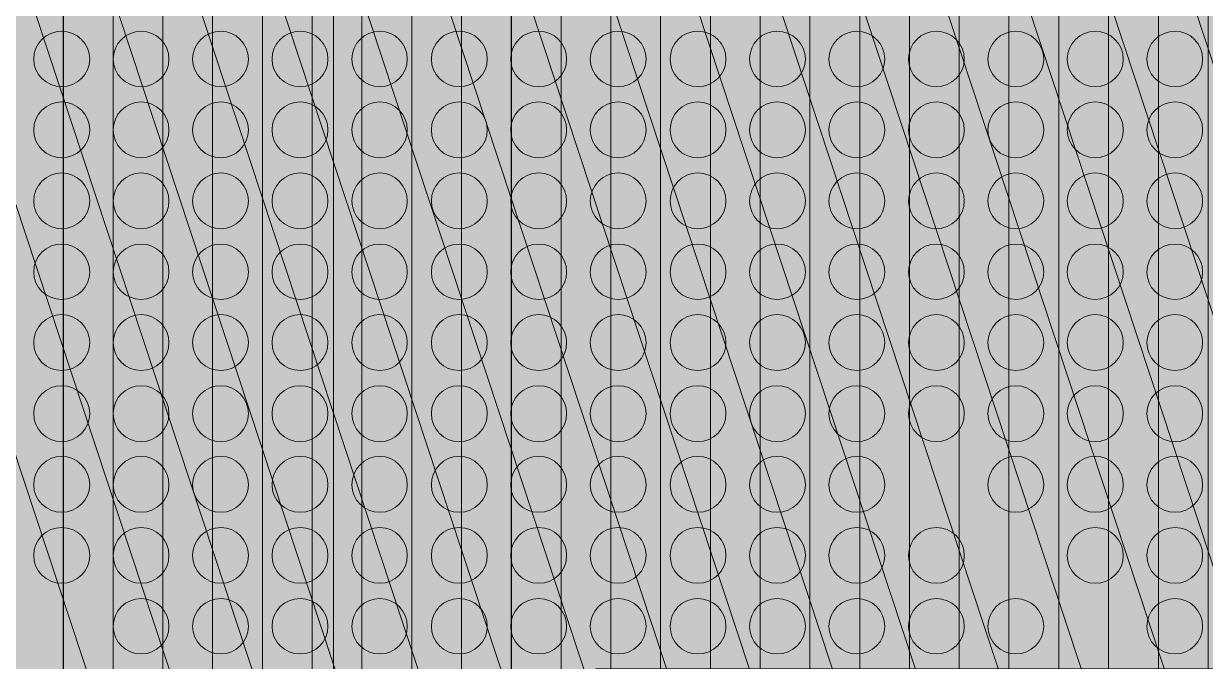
# Model space of a CAD drawing. Header units: inches. Extents: x 243 to 900, y -519 to -86.
# Drawn here: x 610.03 to 646.81, y -261.65 to -241.81 of the extents above; entities that cross this region are included whole.
import ezdxf

# ---------------------------------------------------------------- set-up
doc = ezdxf.new("R2010")
doc.units = ezdxf.units.IN
doc.header["$MEASUREMENT"] = 0
doc.layers.add('Layer 1', color=7, linetype='Continuous')

# ---------------------------------------------------------------- blocks, each defined once
blk = doc.blocks.new('block 3')
at = {"layer": 'Layer 1', "lineweight": 0}
blk.add_open_spline([(898.138, -484.267), (898.138, -494.991), (889.368, -503.763), (878.645, -503.763), (878.645, -503.763), (266.12, -503.763), (266.12, -503.763), (255.397, -503.763), (246.624, -494.991), (246.624, -484.267), (246.624, -484.267), (246.624, -108.507), (246.624, -108.507), (246.624, -97.783), (255.397, -89.011), (266.12, -89.011), (266.12, -89.011), (878.645, -89.011), (878.645, -89.011), (889.368, -89.011), (898.138, -97.783), (898.138, -108.507), (898.138, -108.507), (898.138, -484.267), (898.138, -484.267)], degree=3, knots=[0, 0, 0, 0, 1, 1, 1, 2, 2, 2, 3, 3, 3, 4, 4, 4, 5, 5, 5, 6, 6, 6, 7, 7, 7, 8, 8, 8, 8], dxfattribs=at)
blk = doc.blocks.new('block 2')
at = {"layer": 'Layer 1'}
blk.add_blockref('block 3', (0, 0), dxfattribs=at)
blk = doc.blocks.new('block 195')
at = {"layer": 'Layer 1', "lineweight": 0}
for points in [[(612.089, -242.916), (612.089, -243.388), (611.69, -243.769), (611.214, -243.769), (610.743, -243.769), (610.347, -243.388), (610.347, -242.916), (610.347, -242.426), (610.743, -242.046), (611.214, -242.046), (611.69, -242.046), (612.089, -242.426), (612.089, -242.916)], [(614.556, -242.916), (614.556, -243.388), (614.159, -243.769), (613.691, -243.769), (613.215, -243.769), (612.819, -243.388), (612.819, -242.916), (612.819, -242.426), (613.215, -242.046), (613.691, -242.046), (614.159, -242.046), (614.556, -242.426), (614.556, -242.916)], [(617.03, -242.916), (617.03, -243.388), (616.634, -243.769), (616.176, -243.769), (615.687, -243.769), (615.291, -243.388), (615.291, -242.916), (615.291, -242.426), (615.687, -242.046), (616.176, -242.046), (616.634, -242.046), (617.03, -242.426), (617.03, -242.916)], [(619.502, -242.916), (619.502, -243.388), (619.122, -243.769), (618.646, -243.769), (618.157, -243.769), (617.763, -243.388), (617.763, -242.916), (617.763, -242.426), (618.157, -242.046), (618.646, -242.046), (619.122, -242.046), (619.502, -242.426), (619.502, -242.916)], [(621.974, -242.916), (621.974, -243.388), (621.588, -243.769), (621.118, -243.769), (620.631, -243.769), (620.25, -243.388), (620.25, -242.916), (620.25, -242.426), (620.631, -242.046), (621.118, -242.046), (621.588, -242.046), (621.974, -242.426), (621.974, -242.916)], [(624.462, -242.916), (624.462, -243.388), (624.066, -243.769), (623.59, -243.769), (623.103, -243.769), (622.722, -243.388), (622.722, -242.916), (622.722, -242.426), (623.103, -242.046), (623.59, -242.046), (624.066, -242.046), (624.462, -242.426), (624.462, -242.916)], [(626.932, -242.916), (626.932, -243.388), (626.551, -243.769), (626.062, -243.769), (625.573, -243.769), (625.192, -243.388), (625.192, -242.916), (625.192, -242.426), (625.573, -242.046), (626.062, -242.046), (626.551, -242.046), (626.932, -242.426), (626.932, -242.916)], [(629.406, -242.916), (629.406, -243.388), (629.02, -243.769), (628.536, -243.769), (628.06, -243.769), (627.667, -243.388), (627.667, -242.916), (627.667, -242.426), (628.06, -242.046), (628.536, -242.046), (629.02, -242.046), (629.406, -242.426), (629.406, -242.916)], [(631.891, -242.916), (631.891, -243.388), (631.497, -243.769), (631.008, -243.769), (630.535, -243.769), (630.152, -243.388), (630.152, -242.916), (630.152, -242.426), (630.535, -242.046), (631.008, -242.046), (631.497, -242.046), (631.891, -242.426), (631.891, -242.916)], [(634.363, -242.916), (634.363, -243.388), (633.964, -243.769), (633.478, -243.769), (633.007, -243.769), (632.624, -243.388), (632.624, -242.916), (632.624, -242.426), (633.007, -242.046), (633.478, -242.046), (633.964, -242.046), (634.363, -242.426), (634.363, -242.916)], [(636.835, -242.916), (636.835, -243.388), (636.439, -243.769), (635.968, -243.769), (635.492, -243.769), (635.096, -243.388), (635.096, -242.916), (635.096, -242.426), (635.492, -242.046), (635.968, -242.046), (636.439, -242.046), (636.835, -242.426), (636.835, -242.916)], [(639.307, -242.916), (639.307, -243.388), (638.914, -243.769), (638.438, -243.769), (637.967, -243.769), (637.57, -243.388), (637.57, -242.916), (637.57, -242.426), (637.967, -242.046), (638.438, -242.046), (638.914, -242.046), (639.307, -242.426), (639.307, -242.916)], [(641.779, -242.916), (641.779, -243.388), (641.383, -243.769), (640.91, -243.769), (640.436, -243.769), (640.04, -243.388), (640.04, -242.916), (640.04, -242.426), (640.436, -242.046), (640.91, -242.046), (641.383, -242.046), (641.779, -242.426), (641.779, -242.916)], [(644.254, -242.916), (644.254, -243.388), (643.858, -243.769), (643.382, -243.769), (642.908, -243.769), (642.512, -243.388), (642.512, -242.916), (642.512, -242.426), (642.908, -242.046), (643.382, -242.046), (643.858, -242.046), (644.254, -242.426), (644.254, -242.916)], [(646.724, -242.916), (646.724, -243.388), (646.343, -243.769), (645.869, -243.769), (645.38, -243.769), (644.987, -243.388), (644.987, -242.916), (644.987, -242.426), (645.38, -242.046), (645.869, -242.046), (646.343, -242.046), (646.724, -242.426), (646.724, -242.916)]]:
    blk.add_open_spline(points, degree=3, knots=[0, 0, 0, 0, 1, 1, 1, 2, 2, 2, 3, 3, 3, 4, 4, 4, 4], dxfattribs=at)
blk = doc.blocks.new('block 196')
at = {"layer": 'Layer 1', "lineweight": 0}
for points in [[(612.089, -245.111), (612.089, -245.6), (611.69, -245.982), (611.214, -245.982), (610.743, -245.982), (610.347, -245.6), (610.347, -245.111), (610.347, -244.64), (610.743, -244.242), (611.214, -244.242), (611.69, -244.242), (612.089, -244.64), (612.089, -245.111)], [(614.556, -245.111), (614.556, -245.6), (614.159, -245.982), (613.691, -245.982), (613.215, -245.982), (612.819, -245.6), (612.819, -245.111), (612.819, -244.64), (613.215, -244.242), (613.691, -244.242), (614.159, -244.242), (614.556, -244.64), (614.556, -245.111)], [(617.03, -245.111), (617.03, -245.6), (616.634, -245.982), (616.176, -245.982), (615.687, -245.982), (615.291, -245.6), (615.291, -245.111), (615.291, -244.64), (615.687, -244.242), (616.176, -244.242), (616.634, -244.242), (617.03, -244.64), (617.03, -245.111)], [(619.502, -245.111), (619.502, -245.6), (619.122, -245.982), (618.646, -245.982), (618.157, -245.982), (617.763, -245.6), (617.763, -245.111), (617.763, -244.64), (618.157, -244.242), (618.646, -244.242), (619.122, -244.242), (619.502, -244.64), (619.502, -245.111)], [(621.974, -245.111), (621.974, -245.6), (621.588, -245.982), (621.118, -245.982), (620.631, -245.982), (620.25, -245.6), (620.25, -245.111), (620.25, -244.64), (620.631, -244.242), (621.118, -244.242), (621.588, -244.242), (621.974, -244.64), (621.974, -245.111)], [(624.462, -245.111), (624.462, -245.6), (624.066, -245.982), (623.59, -245.982), (623.103, -245.982), (622.722, -245.6), (622.722, -245.111), (622.722, -244.64), (623.103, -244.242), (623.59, -244.242), (624.066, -244.242), (624.462, -244.64), (624.462, -245.111)], [(626.932, -245.111), (626.932, -245.6), (626.551, -245.982), (626.062, -245.982), (625.573, -245.982), (625.192, -245.6), (625.192, -245.111), (625.192, -244.64), (625.573, -244.242), (626.062, -244.242), (626.551, -244.242), (626.932, -244.64), (626.932, -245.111)], [(629.406, -245.111), (629.406, -245.6), (629.02, -245.982), (628.536, -245.982), (628.06, -245.982), (627.667, -245.6), (627.667, -245.111), (627.667, -244.64), (628.06, -244.242), (628.536, -244.242), (629.02, -244.242), (629.406, -244.64), (629.406, -245.111)], [(631.891, -245.111), (631.891, -245.6), (631.497, -245.982), (631.008, -245.982), (630.535, -245.982), (630.152, -245.6), (630.152, -245.111), (630.152, -244.64), (630.535, -244.242), (631.008, -244.242), (631.497, -244.242), (631.891, -244.64), (631.891, -245.111)], [(634.363, -245.111), (634.363, -245.6), (633.964, -245.982), (633.478, -245.982), (633.007, -245.982), (632.624, -245.6), (632.624, -245.111), (632.624, -244.64), (633.007, -244.242), (633.478, -244.242), (633.964, -244.242), (634.363, -244.64), (634.363, -245.111)], [(636.835, -245.111), (636.835, -245.6), (636.439, -245.982), (635.968, -245.982), (635.492, -245.982), (635.096, -245.6), (635.096, -245.111), (635.096, -244.64), (635.492, -244.242), (635.968, -244.242), (636.439, -244.242), (636.835, -244.64), (636.835, -245.111)], [(639.307, -245.111), (639.307, -245.6), (638.914, -245.982), (638.438, -245.982), (637.967, -245.982), (637.57, -245.6), (637.57, -245.111), (637.57, -244.64), (637.967, -244.242), (638.438, -244.242), (638.914, -244.242), (639.307, -244.64), (639.307, -245.111)], [(641.779, -245.111), (641.779, -245.6), (641.383, -245.982), (640.91, -245.982), (640.436, -245.982), (640.04, -245.6), (640.04, -245.111), (640.04, -244.64), (640.436, -244.242), (640.91, -244.242), (641.383, -244.242), (641.779, -244.64), (641.779, -245.111)], [(644.254, -245.111), (644.254, -245.6), (643.858, -245.982), (643.382, -245.982), (642.908, -245.982), (642.512, -245.6), (642.512, -245.111), (642.512, -244.64), (642.908, -244.242), (643.382, -244.242), (643.858, -244.242), (644.254, -244.64), (644.254, -245.111)], [(646.724, -245.111), (646.724, -245.6), (646.343, -245.982), (645.869, -245.982), (645.38, -245.982), (644.987, -245.6), (644.987, -245.111), (644.987, -244.64), (645.38, -244.242), (645.869, -244.242), (646.343, -244.242), (646.724, -244.64), (646.724, -245.111)]]:
    blk.add_open_spline(points, degree=3, knots=[0, 0, 0, 0, 1, 1, 1, 2, 2, 2, 3, 3, 3, 4, 4, 4, 4], dxfattribs=at)
blk = doc.blocks.new('block 197')
at = {"layer": 'Layer 1', "lineweight": 0}
for points in [[(612.089, -247.325), (612.089, -247.797), (611.69, -248.193), (611.214, -248.193), (610.743, -248.193), (610.347, -247.797), (610.347, -247.325), (610.347, -246.852), (610.743, -246.455), (611.214, -246.455), (611.69, -246.455), (612.089, -246.852), (612.089, -247.325)], [(614.556, -247.325), (614.556, -247.797), (614.159, -248.193), (613.691, -248.193), (613.215, -248.193), (612.819, -247.797), (612.819, -247.325), (612.819, -246.852), (613.215, -246.455), (613.691, -246.455), (614.159, -246.455), (614.556, -246.852), (614.556, -247.325)], [(617.03, -247.325), (617.03, -247.797), (616.634, -248.193), (616.176, -248.193), (615.687, -248.193), (615.291, -247.797), (615.291, -247.325), (615.291, -246.852), (615.687, -246.455), (616.176, -246.455), (616.634, -246.455), (617.03, -246.852), (617.03, -247.325)], [(619.502, -247.325), (619.502, -247.797), (619.122, -248.193), (618.646, -248.193), (618.157, -248.193), (617.763, -247.797), (617.763, -247.325), (617.763, -246.852), (618.157, -246.455), (618.646, -246.455), (619.122, -246.455), (619.502, -246.852), (619.502, -247.325)], [(621.974, -247.325), (621.974, -247.797), (621.588, -248.193), (621.118, -248.193), (620.631, -248.193), (620.25, -247.797), (620.25, -247.325), (620.25, -246.852), (620.631, -246.455), (621.118, -246.455), (621.588, -246.455), (621.974, -246.852), (621.974, -247.325)], [(624.462, -247.325), (624.462, -247.797), (624.066, -248.193), (623.59, -248.193), (623.103, -248.193), (622.722, -247.797), (622.722, -247.325), (622.722, -246.852), (623.103, -246.455), (623.59, -246.455), (624.066, -246.455), (624.462, -246.852), (624.462, -247.325)], [(626.932, -247.325), (626.932, -247.797), (626.551, -248.193), (626.062, -248.193), (625.573, -248.193), (625.192, -247.797), (625.192, -247.325), (625.192, -246.852), (625.573, -246.455), (626.062, -246.455), (626.551, -246.455), (626.932, -246.852), (626.932, -247.325)], [(629.406, -247.325), (629.406, -247.797), (629.02, -248.193), (628.536, -248.193), (628.06, -248.193), (627.667, -247.797), (627.667, -247.325), (627.667, -246.852), (628.06, -246.455), (628.536, -246.455), (629.02, -246.455), (629.406, -246.852), (629.406, -247.325)], [(631.891, -247.325), (631.891, -247.797), (631.497, -248.193), (631.008, -248.193), (630.535, -248.193), (630.152, -247.797), (630.152, -247.325), (630.152, -246.852), (630.535, -246.455), (631.008, -246.455), (631.497, -246.455), (631.891, -246.852), (631.891, -247.325)], [(634.363, -247.325), (634.363, -247.797), (633.964, -248.193), (633.478, -248.193), (633.007, -248.193), (632.624, -247.797), (632.624, -247.325), (632.624, -246.852), (633.007, -246.455), (633.478, -246.455), (633.964, -246.455), (634.363, -246.852), (634.363, -247.325)], [(636.835, -247.325), (636.835, -247.797), (636.439, -248.193), (635.968, -248.193), (635.492, -248.193), (635.096, -247.797), (635.096, -247.325), (635.096, -246.852), (635.492, -246.455), (635.968, -246.455), (636.439, -246.455), (636.835, -246.852), (636.835, -247.325)], [(639.307, -247.325), (639.307, -247.797), (638.914, -248.193), (638.438, -248.193), (637.967, -248.193), (637.57, -247.797), (637.57, -247.325), (637.57, -246.852), (637.967, -246.455), (638.438, -246.455), (638.914, -246.455), (639.307, -246.852), (639.307, -247.325)], [(641.779, -247.325), (641.779, -247.797), (641.383, -248.193), (640.91, -248.193), (640.436, -248.193), (640.04, -247.797), (640.04, -247.325), (640.04, -246.852), (640.436, -246.455), (640.91, -246.455), (641.383, -246.455), (641.779, -246.852), (641.779, -247.325)], [(644.254, -247.325), (644.254, -247.797), (643.858, -248.193), (643.382, -248.193), (642.908, -248.193), (642.512, -247.797), (642.512, -247.325), (642.512, -246.852), (642.908, -246.455), (643.382, -246.455), (643.858, -246.455), (644.254, -246.852), (644.254, -247.325)], [(646.724, -247.325), (646.724, -247.797), (646.343, -248.193), (645.869, -248.193), (645.38, -248.193), (644.987, -247.797), (644.987, -247.325), (644.987, -246.852), (645.38, -246.455), (645.869, -246.455), (646.343, -246.455), (646.724, -246.852), (646.724, -247.325)]]:
    blk.add_open_spline(points, degree=3, knots=[0, 0, 0, 0, 1, 1, 1, 2, 2, 2, 3, 3, 3, 4, 4, 4, 4], dxfattribs=at)
blk = doc.blocks.new('block 198')
at = {"layer": 'Layer 1', "lineweight": 0}
for points in [[(612.089, -249.538), (612.089, -250.011), (611.69, -250.392), (611.214, -250.392), (610.743, -250.392), (610.347, -250.011), (610.347, -249.538), (610.347, -249.047), (610.743, -248.669), (611.214, -248.669), (611.69, -248.669), (612.089, -249.047), (612.089, -249.538)], [(614.556, -249.538), (614.556, -250.011), (614.159, -250.392), (613.691, -250.392), (613.215, -250.392), (612.819, -250.011), (612.819, -249.538), (612.819, -249.047), (613.215, -248.669), (613.691, -248.669), (614.159, -248.669), (614.556, -249.047), (614.556, -249.538)], [(617.03, -249.538), (617.03, -250.011), (616.634, -250.392), (616.176, -250.392), (615.687, -250.392), (615.291, -250.011), (615.291, -249.538), (615.291, -249.047), (615.687, -248.669), (616.176, -248.669), (616.634, -248.669), (617.03, -249.047), (617.03, -249.538)], [(619.502, -249.538), (619.502, -250.011), (619.122, -250.392), (618.646, -250.392), (618.157, -250.392), (617.763, -250.011), (617.763, -249.538), (617.763, -249.047), (618.157, -248.669), (618.646, -248.669), (619.122, -248.669), (619.502, -249.047), (619.502, -249.538)], [(621.974, -249.538), (621.974, -250.011), (621.588, -250.392), (621.118, -250.392), (620.631, -250.392), (620.25, -250.011), (620.25, -249.538), (620.25, -249.047), (620.631, -248.669), (621.118, -248.669), (621.588, -248.669), (621.974, -249.047), (621.974, -249.538)], [(624.462, -249.538), (624.462, -250.011), (624.066, -250.392), (623.59, -250.392), (623.103, -250.392), (622.722, -250.011), (622.722, -249.538), (622.722, -249.047), (623.103, -248.669), (623.59, -248.669), (624.066, -248.669), (624.462, -249.047), (624.462, -249.538)], [(626.932, -249.538), (626.932, -250.011), (626.551, -250.392), (626.062, -250.392), (625.573, -250.392), (625.192, -250.011), (625.192, -249.538), (625.192, -249.047), (625.573, -248.669), (626.062, -248.669), (626.551, -248.669), (626.932, -249.047), (626.932, -249.538)], [(629.406, -249.538), (629.406, -250.011), (629.02, -250.392), (628.536, -250.392), (628.06, -250.392), (627.667, -250.011), (627.667, -249.538), (627.667, -249.047), (628.06, -248.669), (628.536, -248.669), (629.02, -248.669), (629.406, -249.047), (629.406, -249.538)], [(631.891, -249.538), (631.891, -250.011), (631.497, -250.392), (631.008, -250.392), (630.535, -250.392), (630.152, -250.011), (630.152, -249.538), (630.152, -249.047), (630.535, -248.669), (631.008, -248.669), (631.497, -248.669), (631.891, -249.047), (631.891, -249.538)], [(634.363, -249.538), (634.363, -250.011), (633.964, -250.392), (633.478, -250.392), (633.007, -250.392), (632.624, -250.011), (632.624, -249.538), (632.624, -249.047), (633.007, -248.669), (633.478, -248.669), (633.964, -248.669), (634.363, -249.047), (634.363, -249.538)], [(636.835, -249.538), (636.835, -250.011), (636.439, -250.392), (635.968, -250.392), (635.492, -250.392), (635.096, -250.011), (635.096, -249.538), (635.096, -249.047), (635.492, -248.669), (635.968, -248.669), (636.439, -248.669), (636.835, -249.047), (636.835, -249.538)], [(639.307, -249.538), (639.307, -250.011), (638.914, -250.392), (638.438, -250.392), (637.967, -250.392), (637.57, -250.011), (637.57, -249.538), (637.57, -249.047), (637.967, -248.669), (638.438, -248.669), (638.914, -248.669), (639.307, -249.047), (639.307, -249.538)], [(641.779, -249.538), (641.779, -250.011), (641.383, -250.392), (640.91, -250.392), (640.436, -250.392), (640.04, -250.011), (640.04, -249.538), (640.04, -249.047), (640.436, -248.669), (640.91, -248.669), (641.383, -248.669), (641.779, -249.047), (641.779, -249.538)], [(644.254, -249.538), (644.254, -250.011), (643.858, -250.392), (643.382, -250.392), (642.908, -250.392), (642.512, -250.011), (642.512, -249.538), (642.512, -249.047), (642.908, -248.669), (643.382, -248.669), (643.858, -248.669), (644.254, -249.047), (644.254, -249.538)], [(646.724, -249.538), (646.724, -250.011), (646.343, -250.392), (645.869, -250.392), (645.38, -250.392), (644.987, -250.011), (644.987, -249.538), (644.987, -249.047), (645.38, -248.669), (645.869, -248.669), (646.343, -248.669), (646.724, -249.047), (646.724, -249.538)]]:
    blk.add_open_spline(points, degree=3, knots=[0, 0, 0, 0, 1, 1, 1, 2, 2, 2, 3, 3, 3, 4, 4, 4, 4], dxfattribs=at)
blk = doc.blocks.new('block 199')
at = {"layer": 'Layer 1', "lineweight": 0}
for points in [[(612.089, -251.734), (612.089, -252.221), (611.69, -252.604), (611.214, -252.604), (610.743, -252.604), (610.347, -252.221), (610.347, -251.734), (610.347, -251.261), (610.743, -250.864), (611.214, -250.864), (611.69, -250.864), (612.089, -251.261), (612.089, -251.734)], [(614.556, -251.734), (614.556, -252.221), (614.159, -252.604), (613.691, -252.604), (613.215, -252.604), (612.819, -252.221), (612.819, -251.734), (612.819, -251.261), (613.215, -250.864), (613.691, -250.864), (614.159, -250.864), (614.556, -251.261), (614.556, -251.734)], [(617.03, -251.734), (617.03, -252.221), (616.634, -252.604), (616.176, -252.604), (615.687, -252.604), (615.291, -252.221), (615.291, -251.734), (615.291, -251.261), (615.687, -250.864), (616.176, -250.864), (616.634, -250.864), (617.03, -251.261), (617.03, -251.734)], [(619.502, -251.734), (619.502, -252.221), (619.122, -252.604), (618.646, -252.604), (618.157, -252.604), (617.763, -252.221), (617.763, -251.734), (617.763, -251.261), (618.157, -250.864), (618.646, -250.864), (619.122, -250.864), (619.502, -251.261), (619.502, -251.734)], [(621.974, -251.734), (621.974, -252.221), (621.588, -252.604), (621.118, -252.604), (620.631, -252.604), (620.25, -252.221), (620.25, -251.734), (620.25, -251.261), (620.631, -250.864), (621.118, -250.864), (621.588, -250.864), (621.974, -251.261), (621.974, -251.734)], [(624.462, -251.734), (624.462, -252.221), (624.066, -252.604), (623.59, -252.604), (623.103, -252.604), (622.722, -252.221), (622.722, -251.734), (622.722, -251.261), (623.103, -250.864), (623.59, -250.864), (624.066, -250.864), (624.462, -251.261), (624.462, -251.734)], [(626.932, -251.734), (626.932, -252.221), (626.551, -252.604), (626.062, -252.604), (625.573, -252.604), (625.192, -252.221), (625.192, -251.734), (625.192, -251.261), (625.573, -250.864), (626.062, -250.864), (626.551, -250.864), (626.932, -251.261), (626.932, -251.734)], [(629.406, -251.734), (629.406, -252.221), (629.02, -252.604), (628.536, -252.604), (628.06, -252.604), (627.667, -252.221), (627.667, -251.734), (627.667, -251.261), (628.06, -250.864), (628.536, -250.864), (629.02, -250.864), (629.406, -251.261), (629.406, -251.734)], [(631.891, -251.734), (631.891, -252.221), (631.497, -252.604), (631.008, -252.604), (630.535, -252.604), (630.152, -252.221), (630.152, -251.734), (630.152, -251.261), (630.535, -250.864), (631.008, -250.864), (631.497, -250.864), (631.891, -251.261), (631.891, -251.734)], [(634.363, -251.734), (634.363, -252.221), (633.964, -252.604), (633.478, -252.604), (633.007, -252.604), (632.624, -252.221), (632.624, -251.734), (632.624, -251.261), (633.007, -250.864), (633.478, -250.864), (633.964, -250.864), (634.363, -251.261), (634.363, -251.734)], [(636.835, -251.734), (636.835, -252.221), (636.439, -252.604), (635.968, -252.604), (635.492, -252.604), (635.096, -252.221), (635.096, -251.734), (635.096, -251.261), (635.492, -250.864), (635.968, -250.864), (636.439, -250.864), (636.835, -251.261), (636.835, -251.734)], [(639.307, -251.734), (639.307, -252.221), (638.914, -252.604), (638.438, -252.604), (637.967, -252.604), (637.57, -252.221), (637.57, -251.734), (637.57, -251.261), (637.967, -250.864), (638.438, -250.864), (638.914, -250.864), (639.307, -251.261), (639.307, -251.734)], [(641.779, -251.734), (641.779, -252.221), (641.383, -252.604), (640.91, -252.604), (640.436, -252.604), (640.04, -252.221), (640.04, -251.734), (640.04, -251.261), (640.436, -250.864), (640.91, -250.864), (641.383, -250.864), (641.779, -251.261), (641.779, -251.734)], [(644.254, -251.734), (644.254, -252.221), (643.858, -252.604), (643.382, -252.604), (642.908, -252.604), (642.512, -252.221), (642.512, -251.734), (642.512, -251.261), (642.908, -250.864), (643.382, -250.864), (643.858, -250.864), (644.254, -251.261), (644.254, -251.734)], [(646.724, -251.734), (646.724, -252.221), (646.343, -252.604), (645.869, -252.604), (645.38, -252.604), (644.987, -252.221), (644.987, -251.734), (644.987, -251.261), (645.38, -250.864), (645.869, -250.864), (646.343, -250.864), (646.724, -251.261), (646.724, -251.734)]]:
    blk.add_open_spline(points, degree=3, knots=[0, 0, 0, 0, 1, 1, 1, 2, 2, 2, 3, 3, 3, 4, 4, 4, 4], dxfattribs=at)
blk = doc.blocks.new('block 200')
at = {"layer": 'Layer 1', "lineweight": 0}
for points in [[(612.089, -253.946), (612.089, -254.42), (611.69, -254.815), (611.214, -254.815), (610.743, -254.815), (610.347, -254.42), (610.347, -253.946), (610.347, -253.46), (610.743, -253.077), (611.214, -253.077), (611.69, -253.077), (612.089, -253.46), (612.089, -253.946)], [(614.556, -253.946), (614.556, -254.42), (614.159, -254.815), (613.691, -254.815), (613.215, -254.815), (612.819, -254.42), (612.819, -253.946), (612.819, -253.46), (613.215, -253.077), (613.691, -253.077), (614.159, -253.077), (614.556, -253.46), (614.556, -253.946)], [(617.03, -253.946), (617.03, -254.42), (616.634, -254.815), (616.176, -254.815), (615.687, -254.815), (615.291, -254.42), (615.291, -253.946), (615.291, -253.46), (615.687, -253.077), (616.176, -253.077), (616.634, -253.077), (617.03, -253.46), (617.03, -253.946)], [(619.502, -253.946), (619.502, -254.42), (619.122, -254.815), (618.646, -254.815), (618.157, -254.815), (617.763, -254.42), (617.763, -253.946), (617.763, -253.46), (618.157, -253.077), (618.646, -253.077), (619.122, -253.077), (619.502, -253.46), (619.502, -253.946)], [(621.974, -253.946), (621.974, -254.42), (621.588, -254.815), (621.118, -254.815), (620.631, -254.815), (620.25, -254.42), (620.25, -253.946), (620.25, -253.46), (620.631, -253.077), (621.118, -253.077), (621.588, -253.077), (621.974, -253.46), (621.974, -253.946)], [(624.462, -253.946), (624.462, -254.42), (624.066, -254.815), (623.59, -254.815), (623.103, -254.815), (622.722, -254.42), (622.722, -253.946), (622.722, -253.46), (623.103, -253.077), (623.59, -253.077), (624.066, -253.077), (624.462, -253.46), (624.462, -253.946)], [(626.932, -253.946), (626.932, -254.42), (626.551, -254.815), (626.062, -254.815), (625.573, -254.815), (625.192, -254.42), (625.192, -253.946), (625.192, -253.46), (625.573, -253.077), (626.062, -253.077), (626.551, -253.077), (626.932, -253.46), (626.932, -253.946)], [(629.406, -253.946), (629.406, -254.42), (629.02, -254.815), (628.536, -254.815), (628.06, -254.815), (627.667, -254.42), (627.667, -253.946), (627.667, -253.46), (628.06, -253.077), (628.536, -253.077), (629.02, -253.077), (629.406, -253.46), (629.406, -253.946)], [(631.891, -253.946), (631.891, -254.42), (631.497, -254.815), (631.008, -254.815), (630.535, -254.815), (630.152, -254.42), (630.152, -253.946), (630.152, -253.46), (630.535, -253.077), (631.008, -253.077), (631.497, -253.077), (631.891, -253.46), (631.891, -253.946)], [(634.363, -253.946), (634.363, -254.42), (633.964, -254.815), (633.478, -254.815), (633.007, -254.815), (632.624, -254.42), (632.624, -253.946), (632.624, -253.46), (633.007, -253.077), (633.478, -253.077), (633.964, -253.077), (634.363, -253.46), (634.363, -253.946)], [(636.835, -253.946), (636.835, -254.42), (636.439, -254.815), (635.968, -254.815), (635.492, -254.815), (635.096, -254.42), (635.096, -253.946), (635.096, -253.46), (635.492, -253.077), (635.968, -253.077), (636.439, -253.077), (636.835, -253.46), (636.835, -253.946)], [(639.307, -253.946), (639.307, -254.42), (638.914, -254.815), (638.438, -254.815), (637.967, -254.815), (637.57, -254.42), (637.57, -253.946), (637.57, -253.46), (637.967, -253.077), (638.438, -253.077), (638.914, -253.077), (639.307, -253.46), (639.307, -253.946)], [(641.779, -253.946), (641.779, -254.42), (641.383, -254.815), (640.91, -254.815), (640.436, -254.815), (640.04, -254.42), (640.04, -253.946), (640.04, -253.46), (640.436, -253.077), (640.91, -253.077), (641.383, -253.077), (641.779, -253.46), (641.779, -253.946)], [(644.254, -253.946), (644.254, -254.42), (643.858, -254.815), (643.382, -254.815), (642.908, -254.815), (642.512, -254.42), (642.512, -253.946), (642.512, -253.46), (642.908, -253.077), (643.382, -253.077), (643.858, -253.077), (644.254, -253.46), (644.254, -253.946)], [(646.724, -253.946), (646.724, -254.42), (646.343, -254.815), (645.869, -254.815), (645.38, -254.815), (644.987, -254.42), (644.987, -253.946), (644.987, -253.46), (645.38, -253.077), (645.869, -253.077), (646.343, -253.077), (646.724, -253.46), (646.724, -253.946)]]:
    blk.add_open_spline(points, degree=3, knots=[0, 0, 0, 0, 1, 1, 1, 2, 2, 2, 3, 3, 3, 4, 4, 4, 4], dxfattribs=at)
blk = doc.blocks.new('block 201')
at = {"layer": 'Layer 1', "lineweight": 0}
for points in [[(612.089, -256.161), (612.089, -256.634), (611.69, -257.015), (611.214, -257.015), (610.743, -257.015), (610.347, -256.634), (610.347, -256.161), (610.347, -255.672), (610.743, -255.275), (611.214, -255.275), (611.69, -255.275), (612.089, -255.672), (612.089, -256.161)], [(614.556, -256.161), (614.556, -256.634), (614.159, -257.015), (613.691, -257.015), (613.215, -257.015), (612.819, -256.634), (612.819, -256.161), (612.819, -255.672), (613.215, -255.275), (613.691, -255.275), (614.159, -255.275), (614.556, -255.672), (614.556, -256.161)], [(617.03, -256.161), (617.03, -256.634), (616.634, -257.015), (616.176, -257.015), (615.687, -257.015), (615.291, -256.634), (615.291, -256.161), (615.291, -255.672), (615.687, -255.275), (616.176, -255.275), (616.634, -255.275), (617.03, -255.672), (617.03, -256.161)], [(619.502, -256.161), (619.502, -256.634), (619.122, -257.015), (618.646, -257.015), (618.157, -257.015), (617.763, -256.634), (617.763, -256.161), (617.763, -255.672), (618.157, -255.275), (618.646, -255.275), (619.122, -255.275), (619.502, -255.672), (619.502, -256.161)], [(621.974, -256.161), (621.974, -256.634), (621.588, -257.015), (621.118, -257.015), (620.631, -257.015), (620.25, -256.634), (620.25, -256.161), (620.25, -255.672), (620.631, -255.275), (621.118, -255.275), (621.588, -255.275), (621.974, -255.672), (621.974, -256.161)], [(624.462, -256.161), (624.462, -256.634), (624.066, -257.015), (623.59, -257.015), (623.103, -257.015), (622.722, -256.634), (622.722, -256.161), (622.722, -255.672), (623.103, -255.275), (623.59, -255.275), (624.066, -255.275), (624.462, -255.672), (624.462, -256.161)], [(626.932, -256.161), (626.932, -256.634), (626.551, -257.015), (626.062, -257.015), (625.573, -257.015), (625.192, -256.634), (625.192, -256.161), (625.192, -255.672), (625.573, -255.275), (626.062, -255.275), (626.551, -255.275), (626.932, -255.672), (626.932, -256.161)], [(629.406, -256.161), (629.406, -256.634), (629.02, -257.015), (628.536, -257.015), (628.06, -257.015), (627.667, -256.634), (627.667, -256.161), (627.667, -255.672), (628.06, -255.275), (628.536, -255.275), (629.02, -255.275), (629.406, -255.672), (629.406, -256.161)], [(631.891, -256.161), (631.891, -256.634), (631.497, -257.015), (631.008, -257.015), (630.535, -257.015), (630.152, -256.634), (630.152, -256.161), (630.152, -255.672), (630.535, -255.275), (631.008, -255.275), (631.497, -255.275), (631.891, -255.672), (631.891, -256.161)], [(634.363, -256.161), (634.363, -256.634), (633.964, -257.015), (633.478, -257.015), (633.007, -257.015), (632.624, -256.634), (632.624, -256.161), (632.624, -255.672), (633.007, -255.275), (633.478, -255.275), (633.964, -255.275), (634.363, -255.672), (634.363, -256.161)], [(636.835, -256.161), (636.835, -256.634), (636.439, -257.015), (635.968, -257.015), (635.492, -257.015), (635.096, -256.634), (635.096, -256.161), (635.096, -255.672), (635.492, -255.275), (635.968, -255.275), (636.439, -255.275), (636.835, -255.672), (636.835, -256.161)], [(641.779, -256.161), (641.779, -256.634), (641.383, -257.015), (640.91, -257.015), (640.436, -257.015), (640.04, -256.634), (640.04, -256.161), (640.04, -255.672), (640.436, -255.275), (640.91, -255.275), (641.383, -255.275), (641.779, -255.672), (641.779, -256.161)], [(644.254, -256.161), (644.254, -256.634), (643.858, -257.015), (643.382, -257.015), (642.908, -257.015), (642.512, -256.634), (642.512, -256.161), (642.512, -255.672), (642.908, -255.275), (643.382, -255.275), (643.858, -255.275), (644.254, -255.672), (644.254, -256.161)], [(646.724, -256.161), (646.724, -256.634), (646.343, -257.015), (645.869, -257.015), (645.38, -257.015), (644.987, -256.634), (644.987, -256.161), (644.987, -255.672), (645.38, -255.275), (645.869, -255.275), (646.343, -255.275), (646.724, -255.672), (646.724, -256.161)]]:
    blk.add_open_spline(points, degree=3, knots=[0, 0, 0, 0, 1, 1, 1, 2, 2, 2, 3, 3, 3, 4, 4, 4, 4], dxfattribs=at)
blk = doc.blocks.new('block 202')
at = {"layer": 'Layer 1', "lineweight": 0}
for points in [[(612.089, -258.357), (612.089, -258.844), (611.69, -259.226), (611.214, -259.226), (610.743, -259.226), (610.347, -258.844), (610.347, -258.357), (610.347, -257.869), (610.743, -257.488), (611.214, -257.488), (611.69, -257.488), (612.089, -257.869), (612.089, -258.357)], [(614.556, -258.357), (614.556, -258.844), (614.159, -259.226), (613.691, -259.226), (613.215, -259.226), (612.819, -258.844), (612.819, -258.357), (612.819, -257.869), (613.215, -257.488), (613.691, -257.488), (614.159, -257.488), (614.556, -257.869), (614.556, -258.357)], [(617.03, -258.357), (617.03, -258.844), (616.634, -259.226), (616.176, -259.226), (615.687, -259.226), (615.291, -258.844), (615.291, -258.357), (615.291, -257.869), (615.687, -257.488), (616.176, -257.488), (616.634, -257.488), (617.03, -257.869), (617.03, -258.357)], [(619.502, -258.357), (619.502, -258.844), (619.122, -259.226), (618.646, -259.226), (618.157, -259.226), (617.763, -258.844), (617.763, -258.357), (617.763, -257.869), (618.157, -257.488), (618.646, -257.488), (619.122, -257.488), (619.502, -257.869), (619.502, -258.357)], [(621.974, -258.357), (621.974, -258.844), (621.588, -259.226), (621.118, -259.226), (620.631, -259.226), (620.25, -258.844), (620.25, -258.357), (620.25, -257.869), (620.631, -257.488), (621.118, -257.488), (621.588, -257.488), (621.974, -257.869), (621.974, -258.357)], [(624.462, -258.357), (624.462, -258.844), (624.066, -259.226), (623.59, -259.226), (623.103, -259.226), (622.722, -258.844), (622.722, -258.357), (622.722, -257.869), (623.103, -257.488), (623.59, -257.488), (624.066, -257.488), (624.462, -257.869), (624.462, -258.357)], [(626.932, -258.357), (626.932, -258.844), (626.551, -259.226), (626.062, -259.226), (625.573, -259.226), (625.192, -258.844), (625.192, -258.357), (625.192, -257.869), (625.573, -257.488), (626.062, -257.488), (626.551, -257.488), (626.932, -257.869), (626.932, -258.357)], [(629.406, -258.357), (629.406, -258.844), (629.02, -259.226), (628.536, -259.226), (628.06, -259.226), (627.667, -258.844), (627.667, -258.357), (627.667, -257.869), (628.06, -257.488), (628.536, -257.488), (629.02, -257.488), (629.406, -257.869), (629.406, -258.357)], [(631.891, -258.357), (631.891, -258.844), (631.497, -259.226), (631.008, -259.226), (630.535, -259.226), (630.152, -258.844), (630.152, -258.357), (630.152, -257.869), (630.535, -257.488), (631.008, -257.488), (631.497, -257.488), (631.891, -257.869), (631.891, -258.357)], [(634.363, -258.357), (634.363, -258.844), (633.964, -259.226), (633.478, -259.226), (633.007, -259.226), (632.624, -258.844), (632.624, -258.357), (632.624, -257.869), (633.007, -257.488), (633.478, -257.488), (633.964, -257.488), (634.363, -257.869), (634.363, -258.357)], [(636.835, -258.357), (636.835, -258.844), (636.439, -259.226), (635.968, -259.226), (635.492, -259.226), (635.096, -258.844), (635.096, -258.357), (635.096, -257.869), (635.492, -257.488), (635.968, -257.488), (636.439, -257.488), (636.835, -257.869), (636.835, -258.357)], [(639.307, -258.357), (639.307, -258.844), (638.914, -259.226), (638.438, -259.226), (637.967, -259.226), (637.57, -258.844), (637.57, -258.357), (637.57, -257.869), (637.967, -257.488), (638.438, -257.488), (638.914, -257.488), (639.307, -257.869), (639.307, -258.357)], [(644.254, -258.357), (644.254, -258.844), (643.858, -259.226), (643.382, -259.226), (642.908, -259.226), (642.512, -258.844), (642.512, -258.357), (642.512, -257.869), (642.908, -257.488), (643.382, -257.488), (643.858, -257.488), (644.254, -257.869), (644.254, -258.357)], [(646.724, -258.357), (646.724, -258.844), (646.343, -259.226), (645.869, -259.226), (645.38, -259.226), (644.987, -258.844), (644.987, -258.357), (644.987, -257.869), (645.38, -257.488), (645.869, -257.488), (646.343, -257.488), (646.724, -257.869), (646.724, -258.357)]]:
    blk.add_open_spline(points, degree=3, knots=[0, 0, 0, 0, 1, 1, 1, 2, 2, 2, 3, 3, 3, 4, 4, 4, 4], dxfattribs=at)
blk = doc.blocks.new('block 203')
at = {"layer": 'Layer 1', "lineweight": 0}
for points in [[(614.556, -260.568), (614.556, -261.041), (614.159, -261.425), (613.691, -261.425), (613.215, -261.425), (612.819, -261.041), (612.819, -260.568), (612.819, -260.082), (613.215, -259.699), (613.691, -259.699), (614.159, -259.699), (614.556, -260.082), (614.556, -260.568)], [(617.03, -260.568), (617.03, -261.041), (616.634, -261.425), (616.176, -261.425), (615.687, -261.425), (615.291, -261.041), (615.291, -260.568), (615.291, -260.082), (615.687, -259.699), (616.176, -259.699), (616.634, -259.699), (617.03, -260.082), (617.03, -260.568)], [(619.502, -260.568), (619.502, -261.041), (619.122, -261.425), (618.646, -261.425), (618.157, -261.425), (617.763, -261.041), (617.763, -260.568), (617.763, -260.082), (618.157, -259.699), (618.646, -259.699), (619.122, -259.699), (619.502, -260.082), (619.502, -260.568)], [(621.974, -260.568), (621.974, -261.041), (621.588, -261.425), (621.118, -261.425), (620.631, -261.425), (620.25, -261.041), (620.25, -260.568), (620.25, -260.082), (620.631, -259.699), (621.118, -259.699), (621.588, -259.699), (621.974, -260.082), (621.974, -260.568)], [(624.462, -260.568), (624.462, -261.041), (624.066, -261.425), (623.59, -261.425), (623.103, -261.425), (622.722, -261.041), (622.722, -260.568), (622.722, -260.082), (623.103, -259.699), (623.59, -259.699), (624.066, -259.699), (624.462, -260.082), (624.462, -260.568)], [(626.932, -260.568), (626.932, -261.041), (626.551, -261.425), (626.062, -261.425), (625.573, -261.425), (625.192, -261.041), (625.192, -260.568), (625.192, -260.082), (625.573, -259.699), (626.062, -259.699), (626.551, -259.699), (626.932, -260.082), (626.932, -260.568)], [(629.406, -260.568), (629.406, -261.041), (629.02, -261.425), (628.536, -261.425), (628.06, -261.425), (627.667, -261.041), (627.667, -260.568), (627.667, -260.082), (628.06, -259.699), (628.536, -259.699), (629.02, -259.699), (629.406, -260.082), (629.406, -260.568)], [(631.891, -260.568), (631.891, -261.041), (631.497, -261.425), (631.008, -261.425), (630.535, -261.425), (630.152, -261.041), (630.152, -260.568), (630.152, -260.082), (630.535, -259.699), (631.008, -259.699), (631.497, -259.699), (631.891, -260.082), (631.891, -260.568)], [(634.363, -260.568), (634.363, -261.041), (633.964, -261.425), (633.478, -261.425), (633.007, -261.425), (632.624, -261.041), (632.624, -260.568), (632.624, -260.082), (633.007, -259.699), (633.478, -259.699), (633.964, -259.699), (634.363, -260.082), (634.363, -260.568)], [(636.835, -260.568), (636.835, -261.041), (636.439, -261.425), (635.968, -261.425), (635.492, -261.425), (635.096, -261.041), (635.096, -260.568), (635.096, -260.082), (635.492, -259.699), (635.968, -259.699), (636.439, -259.699), (636.835, -260.082), (636.835, -260.568)], [(639.307, -260.568), (639.307, -261.041), (638.914, -261.425), (638.438, -261.425), (637.967, -261.425), (637.57, -261.041), (637.57, -260.568), (637.57, -260.082), (637.967, -259.699), (638.438, -259.699), (638.914, -259.699), (639.307, -260.082), (639.307, -260.568)], [(641.779, -260.568), (641.779, -261.041), (641.383, -261.425), (640.91, -261.425), (640.436, -261.425), (640.04, -261.041), (640.04, -260.568), (640.04, -260.082), (640.436, -259.699), (640.91, -259.699), (641.383, -259.699), (641.779, -260.082), (641.779, -260.568)], [(646.724, -260.568), (646.724, -261.041), (646.343, -261.425), (645.869, -261.425), (645.38, -261.425), (644.987, -261.041), (644.987, -260.568), (644.987, -260.082), (645.38, -259.699), (645.869, -259.699), (646.343, -259.699), (646.724, -260.082), (646.724, -260.568)]]:
    blk.add_open_spline(points, degree=3, knots=[0, 0, 0, 0, 1, 1, 1, 2, 2, 2, 3, 3, 3, 4, 4, 4, 4], dxfattribs=at)
blk = doc.blocks.new('block 150')
at = {"layer": 'Layer 1'}
for name in ['block 195', 'block 196', 'block 197', 'block 198', 'block 199', 'block 200', 'block 201', 'block 202', 'block 203']:
    blk.add_blockref(name, (0, 0), dxfattribs=at)
blk = doc.blocks.new('block 149')
at = {"layer": 'Layer 1'}
blk.add_blockref('block 150', (0, 0), dxfattribs=at)
blk = doc.blocks.new('block 4')
at = {"layer": 'Layer 1'}
blk.add_blockref('block 149', (0, 0), dxfattribs=at)
blk = doc.blocks.new('block 291')
at = {"layer": 'Layer 1', "true_color": 0x0e75bb}
h = blk.add_hatch(color=152, dxfattribs=at)
h.dxf.hatch_style = 2
h.paths.add_polyline_path([(593.429, -205.731), (641.452, -351.157), (638.871, -351.157), (590.848, -205.731)])
h = blk.add_hatch(color=152, dxfattribs=at)
h.dxf.hatch_style = 2
h.paths.add_polyline_path([(596.012, -205.731), (644.035, -351.157), (641.452, -351.157), (593.429, -205.731)])
at = {"layer": 'Layer 1', "true_color": 0x0b77bd}
h = blk.add_hatch(color=152, dxfattribs=at)
h.dxf.hatch_style = 2
h.paths.add_polyline_path([(598.592, -205.731), (646.615, -351.157), (644.035, -351.157), (596.012, -205.731)])
at = {"layer": 'Layer 1', "true_color": 0x1479be}
h = blk.add_hatch(color=152, dxfattribs=at)
h.dxf.hatch_style = 2
h.paths.add_polyline_path([(601.173, -205.731), (649.198, -351.157), (646.615, -351.157), (598.592, -205.731)])
at = {"layer": 'Layer 1', "true_color": 0x1279be}
h = blk.add_hatch(color=152, dxfattribs=at)
h.dxf.hatch_style = 2
h.paths.add_polyline_path([(603.756, -205.731), (651.778, -351.157), (649.198, -351.157), (601.173, -205.731)])
at = {"layer": 'Layer 1', "true_color": 0x1479be}
h = blk.add_hatch(color=152, dxfattribs=at)
h.dxf.hatch_style = 2
h.paths.add_polyline_path([(606.336, -205.731), (654.359, -351.157), (651.778, -351.157), (603.756, -205.731)])
at = {"layer": 'Layer 1', "true_color": 0x157abf}
h = blk.add_hatch(color=152, dxfattribs=at)
h.dxf.hatch_style = 2
h.paths.add_polyline_path([(608.916, -205.731), (656.939, -351.157), (654.359, -351.157), (606.336, -205.731)])
at = {"layer": 'Layer 1', "true_color": 0x167bbf}
h = blk.add_hatch(color=152, dxfattribs=at)
h.dxf.hatch_style = 2
h.paths.add_polyline_path([(611.499, -205.731), (659.522, -351.157), (656.939, -351.157), (608.916, -205.731)])
at = {"layer": 'Layer 1', "true_color": 0x127cc0}
h = blk.add_hatch(color=152, dxfattribs=at)
h.dxf.hatch_style = 2
h.paths.add_polyline_path([(614.08, -205.731), (662.103, -351.157), (659.522, -351.157), (611.499, -205.731)])
at = {"layer": 'Layer 1', "true_color": 0x177dc1}
h = blk.add_hatch(color=152, dxfattribs=at)
h.dxf.hatch_style = 2
h.paths.add_polyline_path([(616.66, -205.731), (664.686, -351.157), (662.103, -351.157), (614.08, -205.731)])
at = {"layer": 'Layer 1', "true_color": 0x187fc2}
h = blk.add_hatch(color=152, dxfattribs=at)
h.dxf.hatch_style = 2
h.paths.add_polyline_path([(619.241, -205.731), (667.266, -351.157), (664.686, -351.157), (616.66, -205.731)])
at = {"layer": 'Layer 1', "true_color": 0x1580c2}
h = blk.add_hatch(color=142, dxfattribs=at)
h.dxf.hatch_style = 2
h.paths.add_polyline_path([(621.824, -205.731), (669.847, -351.157), (667.266, -351.157), (619.243, -205.731)])
at = {"layer": 'Layer 1', "true_color": 0x1380c3}
h = blk.add_hatch(color=142, dxfattribs=at)
h.dxf.hatch_style = 2
h.paths.add_polyline_path([(624.404, -205.731), (672.427, -351.157), (669.847, -351.157), (621.824, -205.731)])
at = {"layer": 'Layer 1', "true_color": 0x1281c4}
h = blk.add_hatch(color=142, dxfattribs=at)
h.dxf.hatch_style = 2
h.paths.add_polyline_path([(626.987, -205.731), (675.01, -351.157), (672.427, -351.157), (624.404, -205.731)])
at = {"layer": 'Layer 1', "true_color": 0x1483c6}
h = blk.add_hatch(color=142, dxfattribs=at)
h.dxf.hatch_style = 2
h.paths.add_polyline_path([(629.567, -205.731), (677.59, -351.157), (675.01, -351.157), (626.987, -205.731)])
at = {"layer": 'Layer 1', "true_color": 0x1782c5}
h = blk.add_hatch(color=142, dxfattribs=at)
h.dxf.hatch_style = 2
h.paths.add_polyline_path([(632.15, -205.731), (680.173, -351.157), (677.59, -351.157), (629.567, -205.731)])
at = {"layer": 'Layer 1', "true_color": 0x1483c6}
h = blk.add_hatch(color=142, dxfattribs=at)
h.dxf.hatch_style = 2
h.paths.add_polyline_path([(634.728, -205.731), (682.754, -351.157), (680.173, -351.157), (632.15, -205.731)])
at = {"layer": 'Layer 1', "true_color": 0x1484c7}
h = blk.add_hatch(color=142, dxfattribs=at)
h.dxf.hatch_style = 2
h.paths.add_polyline_path([(637.311, -205.731), (685.334, -351.157), (682.754, -351.157), (634.728, -205.731)])
at = {"layer": 'Layer 1', "lineweight": 0}
for points in [[(593.429, -205.731), (641.452, -351.157), (638.871, -351.157), (590.848, -205.731), (593.429, -205.731)], [(596.012, -205.731), (644.035, -351.157), (641.452, -351.157), (593.429, -205.731), (596.012, -205.731)], [(598.592, -205.731), (646.615, -351.157), (644.035, -351.157), (596.012, -205.731), (598.592, -205.731)], [(601.173, -205.731), (649.198, -351.157), (646.615, -351.157), (598.592, -205.731), (601.173, -205.731)], [(603.756, -205.731), (651.778, -351.157), (649.198, -351.157), (601.173, -205.731), (603.756, -205.731)], [(606.336, -205.731), (654.359, -351.157), (651.778, -351.157), (603.756, -205.731), (606.336, -205.731)], [(608.916, -205.731), (656.939, -351.157), (654.359, -351.157), (606.336, -205.731), (608.916, -205.731)], [(611.499, -205.731), (659.522, -351.157), (656.939, -351.157), (608.916, -205.731), (611.499, -205.731)], [(614.08, -205.731), (662.103, -351.157), (659.522, -351.157), (611.499, -205.731), (614.08, -205.731)], [(616.66, -205.731), (664.686, -351.157), (662.103, -351.157), (614.08, -205.731), (616.66, -205.731)], [(619.241, -205.731), (667.266, -351.157), (664.686, -351.157), (616.66, -205.731), (619.241, -205.731)], [(621.824, -205.731), (669.847, -351.157), (667.266, -351.157), (619.243, -205.731), (621.824, -205.731)], [(624.404, -205.731), (672.427, -351.157), (669.847, -351.157), (621.824, -205.731), (624.404, -205.731)], [(626.987, -205.731), (675.01, -351.157), (672.427, -351.157), (624.404, -205.731), (626.987, -205.731)], [(629.567, -205.731), (677.59, -351.157), (675.01, -351.157), (626.987, -205.731), (629.567, -205.731)], [(632.15, -205.731), (680.173, -351.157), (677.59, -351.157), (629.567, -205.731), (632.15, -205.731)], [(634.728, -205.731), (682.754, -351.157), (680.173, -351.157), (632.15, -205.731), (634.728, -205.731)], [(637.311, -205.731), (685.334, -351.157), (682.754, -351.157), (634.728, -205.731), (637.311, -205.731)]]:
    blk.add_lwpolyline(points, dxfattribs=at)
blk.add_open_spline([(691.095, -319.02), (691.095, -319.02), (589.582, -319.02), (589.582, -319.02), (589.582, -319.02), (589.582, -351.156), (589.582, -351.156), (589.582, -351.156), (695.458, -351.156), (695.458, -351.156), (717.145, -351.156), (734.722, -333.577), (734.722, -311.891), (734.722, -311.891), (734.722, -302.64), (734.722, -302.64), (734.722, -293.508), (731.599, -285.112), (726.37, -278.443), (731.599, -271.777), (734.722, -263.378), (734.722, -254.249), (734.722, -254.249), (734.722, -244.998), (734.722, -244.998), (734.722, -223.309), (717.145, -205.731), (695.458, -205.731), (695.458, -205.731), (619.679, -205.731), (619.679, -205.731), (619.679, -205.731), (614.577, -205.731), (614.577, -205.731), (614.577, -205.731), (589.582, -205.731), (589.582, -205.731), (589.582, -205.731), (589.582, -312.591), (589.582, -312.591), (589.582, -312.591), (619.679, -312.591), (619.679, -312.591), (619.679, -312.591), (619.679, -237.403), (619.679, -237.403), (619.679, -237.403), (691.095, -237.403), (691.095, -237.403), (697.856, -237.403), (703.336, -242.883), (703.336, -249.642), (703.336, -256.404), (697.856, -261.887), (691.095, -261.887), (691.095, -261.887), (627.844, -261.887), (627.844, -261.887), (627.844, -261.887), (627.844, -294.535), (627.844, -294.535), (627.844, -294.535), (691.095, -294.535), (691.095, -294.535), (697.856, -294.535), (703.336, -300.013), (703.336, -306.776), (703.336, -313.538), (697.856, -319.02), (691.095, -319.02)], degree=3, knots=[0, 0, 0, 0, 1, 1, 1, 2, 2, 2, 3, 3, 3, 4, 4, 4, 5, 5, 5, 6, 6, 6, 7, 7, 7, 8, 8, 8, 9, 9, 9, 10, 10, 10, 11, 11, 11, 12, 12, 12, 13, 13, 13, 14, 14, 14, 15, 15, 15, 16, 16, 16, 17, 17, 17, 18, 18, 18, 19, 19, 19, 20, 20, 20, 21, 21, 21, 22, 22, 22, 23, 23, 23, 23], dxfattribs=at)
blk = doc.blocks.new('block 290')
at = {"layer": 'Layer 1'}
blk.add_blockref('block 291', (0, 0), dxfattribs=at)
blk = doc.blocks.new('block 289')
at = {"layer": 'Layer 1'}
blk.add_blockref('block 290', (0, 0), dxfattribs=at)
blk = doc.blocks.new('block 293')
at = {"layer": 'Layer 1', "true_color": 0x136ab3}
h = blk.add_hatch(color=152, dxfattribs=at)
h.dxf.hatch_style = 2
h.paths.add_polyline_path([(609.72, -205.731), (611.269, -205.731), (611.269, -310.374), (609.72, -310.374)])
at = {"layer": 'Layer 1', "true_color": 0x106bb4}
h = blk.add_hatch(color=152, dxfattribs=at)
h.dxf.hatch_style = 2
h.paths.add_polyline_path([(611.267, -205.731), (612.816, -205.731), (612.816, -310.374), (611.267, -310.374)])
at = {"layer": 'Layer 1', "true_color": 0x116cb4}
h = blk.add_hatch(color=152, dxfattribs=at)
h.dxf.hatch_style = 2
h.paths.add_polyline_path([(612.816, -205.731), (614.365, -205.731), (614.365, -310.374), (612.816, -310.374)])
at = {"layer": 'Layer 1', "true_color": 0x126db5}
h = blk.add_hatch(color=152, dxfattribs=at)
h.dxf.hatch_style = 2
h.paths.add_polyline_path([(614.365, -205.731), (615.915, -205.731), (615.915, -310.374), (614.365, -310.374)])
at = {"layer": 'Layer 1', "true_color": 0x166eb6}
h = blk.add_hatch(color=152, dxfattribs=at)
h.dxf.hatch_style = 2
h.paths.add_polyline_path([(615.915, -205.731), (617.464, -205.731), (617.464, -310.374), (615.915, -310.374)])
at = {"layer": 'Layer 1', "true_color": 0x136fb7}
h = blk.add_hatch(color=152, dxfattribs=at)
h.dxf.hatch_style = 2
h.paths.add_polyline_path([(617.464, -205.731), (619.013, -205.731), (619.013, -310.374), (617.464, -310.374)])
at = {"layer": 'Layer 1', "true_color": 0x1470b7}
h = blk.add_hatch(color=152, dxfattribs=at)
h.dxf.hatch_style = 2
h.paths.add_polyline_path([(619.013, -205.731), (620.563, -205.731), (620.563, -310.374), (619.013, -310.374)])
at = {"layer": 'Layer 1', "true_color": 0x1171b8}
h = blk.add_hatch(color=152, dxfattribs=at)
h.dxf.hatch_style = 2
h.paths.add_polyline_path([(620.563, -205.731), (622.112, -205.731), (622.112, -310.374), (620.563, -310.374)])
at = {"layer": 'Layer 1', "true_color": 0x1272b9}
h = blk.add_hatch(color=152, dxfattribs=at)
h.dxf.hatch_style = 2
h.paths.add_polyline_path([(622.112, -205.731), (623.661, -205.731), (623.661, -310.374), (622.112, -310.374)])
at = {"layer": 'Layer 1', "true_color": 0x1773b9}
h = blk.add_hatch(color=152, dxfattribs=at)
h.dxf.hatch_style = 2
h.paths.add_polyline_path([(623.661, -205.731), (625.211, -205.731), (625.211, -310.374), (623.661, -310.374)])
at = {"layer": 'Layer 1', "true_color": 0x1075bb}
h = blk.add_hatch(color=152, dxfattribs=at)
h.dxf.hatch_style = 2
h.paths.add_polyline_path([(625.208, -205.731), (626.757, -205.731), (626.757, -310.374), (625.208, -310.374)])
at = {"layer": 'Layer 1', "true_color": 0x0e75bb}
h = blk.add_hatch(color=152, dxfattribs=at)
h.dxf.hatch_style = 2
h.paths.add_polyline_path([(626.757, -205.731), (628.306, -205.731), (628.306, -310.374), (626.757, -310.374)])
h = blk.add_hatch(color=152, dxfattribs=at)
h.dxf.hatch_style = 2
h.paths.add_polyline_path([(628.306, -205.731), (629.856, -205.731), (629.856, -310.374), (628.306, -310.374)])
at = {"layer": 'Layer 1', "true_color": 0x0b77bd}
h = blk.add_hatch(color=152, dxfattribs=at)
h.dxf.hatch_style = 2
h.paths.add_polyline_path([(629.856, -205.731), (631.405, -205.731), (631.405, -310.374), (629.856, -310.374)])
at = {"layer": 'Layer 1', "true_color": 0x1479be}
h = blk.add_hatch(color=152, dxfattribs=at)
h.dxf.hatch_style = 2
h.paths.add_polyline_path([(631.405, -205.731), (632.954, -205.731), (632.954, -310.374), (631.405, -310.374)])
at = {"layer": 'Layer 1', "true_color": 0x1279be}
h = blk.add_hatch(color=152, dxfattribs=at)
h.dxf.hatch_style = 2
h.paths.add_polyline_path([(632.954, -205.731), (634.504, -205.731), (634.504, -310.374), (632.954, -310.374)])
at = {"layer": 'Layer 1', "true_color": 0x1479be}
h = blk.add_hatch(color=152, dxfattribs=at)
h.dxf.hatch_style = 2
h.paths.add_polyline_path([(634.504, -205.731), (636.053, -205.731), (636.053, -310.374), (634.504, -310.374)])
at = {"layer": 'Layer 1', "true_color": 0x157abf}
h = blk.add_hatch(color=152, dxfattribs=at)
h.dxf.hatch_style = 2
h.paths.add_polyline_path([(636.053, -205.731), (637.602, -205.731), (637.602, -310.374), (636.053, -310.374)])
at = {"layer": 'Layer 1', "true_color": 0x167bbf}
h = blk.add_hatch(color=152, dxfattribs=at)
h.dxf.hatch_style = 2
h.paths.add_polyline_path([(637.599, -205.731), (639.149, -205.731), (639.149, -310.374), (637.599, -310.374)])
at = {"layer": 'Layer 1', "true_color": 0x127cc0}
h = blk.add_hatch(color=152, dxfattribs=at)
h.dxf.hatch_style = 2
h.paths.add_polyline_path([(639.149, -205.731), (640.698, -205.731), (640.698, -310.374), (639.149, -310.374)])
at = {"layer": 'Layer 1', "true_color": 0x177dc1}
h = blk.add_hatch(color=152, dxfattribs=at)
h.dxf.hatch_style = 2
h.paths.add_polyline_path([(640.698, -205.731), (642.247, -205.731), (642.247, -310.374), (640.698, -310.374)])
at = {"layer": 'Layer 1', "true_color": 0x187fc2}
h = blk.add_hatch(color=152, dxfattribs=at)
h.dxf.hatch_style = 2
h.paths.add_polyline_path([(642.247, -205.731), (643.797, -205.731), (643.797, -310.374), (642.247, -310.374)])
at = {"layer": 'Layer 1', "true_color": 0x1580c2}
h = blk.add_hatch(color=142, dxfattribs=at)
h.dxf.hatch_style = 2
h.paths.add_polyline_path([(643.797, -205.731), (645.346, -205.731), (645.346, -310.374), (643.797, -310.374)])
at = {"layer": 'Layer 1', "true_color": 0x1380c3}
h = blk.add_hatch(color=142, dxfattribs=at)
h.dxf.hatch_style = 2
h.paths.add_polyline_path([(645.346, -205.731), (646.895, -205.731), (646.895, -310.374), (645.346, -310.374)])
at = {"layer": 'Layer 1', "lineweight": 0}
for points in [[(609.72, -205.731), (611.269, -205.731), (611.269, -310.374), (609.72, -310.374), (609.72, -205.731)], [(611.267, -205.731), (612.816, -205.731), (612.816, -310.374), (611.267, -310.374), (611.267, -205.731)], [(612.816, -205.731), (614.365, -205.731), (614.365, -310.374), (612.816, -310.374), (612.816, -205.731)], [(614.365, -205.731), (615.915, -205.731), (615.915, -310.374), (614.365, -310.374), (614.365, -205.731)], [(615.915, -205.731), (617.464, -205.731), (617.464, -310.374), (615.915, -310.374), (615.915, -205.731)], [(617.464, -205.731), (619.013, -205.731), (619.013, -310.374), (617.464, -310.374), (617.464, -205.731)], [(619.013, -205.731), (620.563, -205.731), (620.563, -310.374), (619.013, -310.374), (619.013, -205.731)], [(620.563, -205.731), (622.112, -205.731), (622.112, -310.374), (620.563, -310.374), (620.563, -205.731)], [(622.112, -205.731), (623.661, -205.731), (623.661, -310.374), (622.112, -310.374), (622.112, -205.731)], [(623.661, -205.731), (625.211, -205.731), (625.211, -310.374), (623.661, -310.374), (623.661, -205.731)], [(625.208, -205.731), (626.757, -205.731), (626.757, -310.374), (625.208, -310.374), (625.208, -205.731)], [(626.757, -205.731), (628.306, -205.731), (628.306, -310.374), (626.757, -310.374), (626.757, -205.731)], [(628.306, -205.731), (629.856, -205.731), (629.856, -310.374), (628.306, -310.374), (628.306, -205.731)], [(629.856, -205.731), (631.405, -205.731), (631.405, -310.374), (629.856, -310.374), (629.856, -205.731)], [(631.405, -205.731), (632.954, -205.731), (632.954, -310.374), (631.405, -310.374), (631.405, -205.731)], [(632.954, -205.731), (634.504, -205.731), (634.504, -310.374), (632.954, -310.374), (632.954, -205.731)], [(634.504, -205.731), (636.053, -205.731), (636.053, -310.374), (634.504, -310.374), (634.504, -205.731)], [(636.053, -205.731), (637.602, -205.731), (637.602, -310.374), (636.053, -310.374), (636.053, -205.731)], [(637.599, -205.731), (639.149, -205.731), (639.149, -310.374), (637.599, -310.374), (637.599, -205.731)], [(639.149, -205.731), (640.698, -205.731), (640.698, -310.374), (639.149, -310.374), (639.149, -205.731)], [(640.698, -205.731), (642.247, -205.731), (642.247, -310.374), (640.698, -310.374), (640.698, -205.731)], [(642.247, -205.731), (643.797, -205.731), (643.797, -310.374), (642.247, -310.374), (642.247, -205.731)], [(643.797, -205.731), (645.346, -205.731), (645.346, -310.374), (643.797, -310.374), (643.797, -205.731)], [(645.346, -205.731), (646.895, -205.731), (646.895, -310.374), (645.346, -310.374), (645.346, -205.731)]]:
    blk.add_lwpolyline(points, dxfattribs=at)
blk.add_open_spline([(619.679, -205.733), (619.679, -205.733), (614.577, -205.733), (614.577, -205.733), (614.577, -205.733), (589.585, -205.733), (589.585, -205.733), (589.585, -205.733), (589.585, -310.374), (589.585, -310.374), (598.246, -299.877), (608.385, -290.641), (619.679, -282.975), (619.679, -282.975), (619.679, -237.403), (619.679, -237.403), (619.679, -237.403), (691.095, -237.403), (691.095, -237.403), (697.853, -237.403), (703.336, -242.88), (703.336, -249.642), (703.336, -253.078), (701.917, -256.179), (699.638, -258.405), (699.688, -258.405), (699.738, -258.401), (699.786, -258.401), (711.517, -258.401), (722.912, -259.826), (733.817, -262.491), (734.388, -259.832), (734.722, -257.081), (734.722, -254.249), (734.722, -254.249), (734.722, -244.998), (734.722, -244.998), (734.722, -223.309), (717.145, -205.733), (695.458, -205.733), (695.458, -205.733), (619.679, -205.733), (619.679, -205.733)], degree=3, knots=[0, 0, 0, 0, 1, 1, 1, 2, 2, 2, 3, 3, 3, 4, 4, 4, 5, 5, 5, 6, 6, 6, 7, 7, 7, 8, 8, 8, 9, 9, 9, 10, 10, 10, 11, 11, 11, 12, 12, 12, 13, 13, 13, 14, 14, 14, 14], dxfattribs=at)
blk = doc.blocks.new('block 283')
at = {"layer": 'Layer 1'}
for name in ['block 289', 'block 293']:
    blk.add_blockref(name, (0, 0), dxfattribs=at)

msp = doc.modelspace()

# ---------------------------------------------------------------- linework, layer by layer
at = {"layer": 'Layer 1', "lineweight": 0}
msp.add_open_spline([(771.889, -89.011), (771.889, -89.011), (266.12, -89.011), (266.12, -89.011), (255.397, -89.011), (246.624, -97.783), (246.624, -108.507), (246.624, -108.507), (246.624, -499.044), (246.624, -499.044), (246.624, -509.767), (255.397, -518.54), (266.12, -518.54), (266.12, -518.54), (371.556, -518.54), (371.556, -518.54), (400.967, -304.591), (562.913, -132.915), (771.889, -89.011)], degree=3, knots=[0, 0, 0, 0, 1, 1, 1, 2, 2, 2, 3, 3, 3, 4, 4, 4, 5, 5, 5, 6, 6, 6, 6], dxfattribs=at)

# ---------------------------------------------------------------- block references
at = {"layer": 'Layer 1'}
for name in ['block 2', 'block 4', 'block 283']:
    msp.add_blockref(name, (0, 0), dxfattribs=at)

doc.saveas('drawing.dxf')
